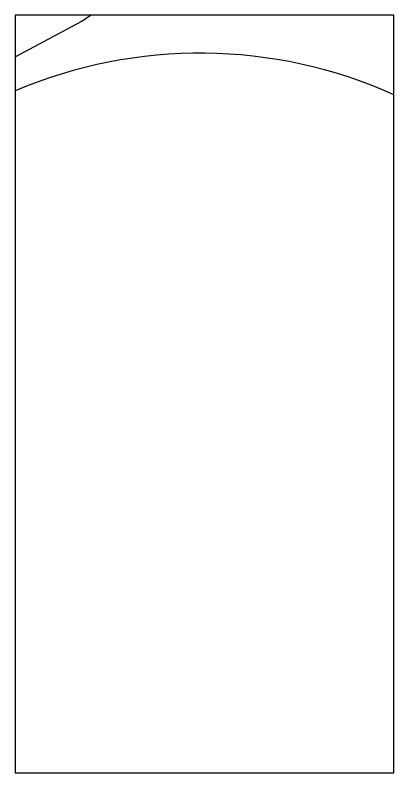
# Model space of a CAD drawing. Extents: x 59521 to 184406, y -1257 to 56672.
# Drawn here: x 63905.87 to 63913.87, y 15293.73 to 15309.73 of the extents above; entities that cross this region are included whole.
import ezdxf

# ---------------------------------------------------------------- set-up
doc = ezdxf.new("R2010")
doc.units = 0
doc.header["$MEASUREMENT"] = 0
doc.layers.get('0').update_dxf_attribs({"linetype": 'CONTINUOUS'})

# ---------------------------------------------------------------- blocks, each defined once
blk = doc.blocks.new('hu7888')
at = {"color": 87, "linetype": 'Continuous', "lineweight": 25}
for p, q in [((773.637, 438.5), (765.637, 438.5)), ((765.637, 438.5), (765.637, 422.5)), ((773.637, 422.5), (773.637, 438.5)), ((765.637, 422.5), (773.637, 422.5))]:
    blk.add_line(p, q, dxfattribs=at)
at = {"color": 87, "linetype": 'Continuous', "lineweight": 25, "flags": 128}
blk.add_lwpolyline([(765.637, 437.623), (767.044, 438.375), (767.233, 438.5)], dxfattribs=at)
at = {"color": 87, "linetype": 'Continuous', "lineweight": 25}
blk.add_arc((769.546, 427.696), 10, 65.8461, 113.005, dxfattribs=at)

msp = doc.modelspace()

# ---------------------------------------------------------------- block references
msp.add_blockref('hu7888', (63140.229, 14871.228))

doc.saveas('drawing.dxf')
